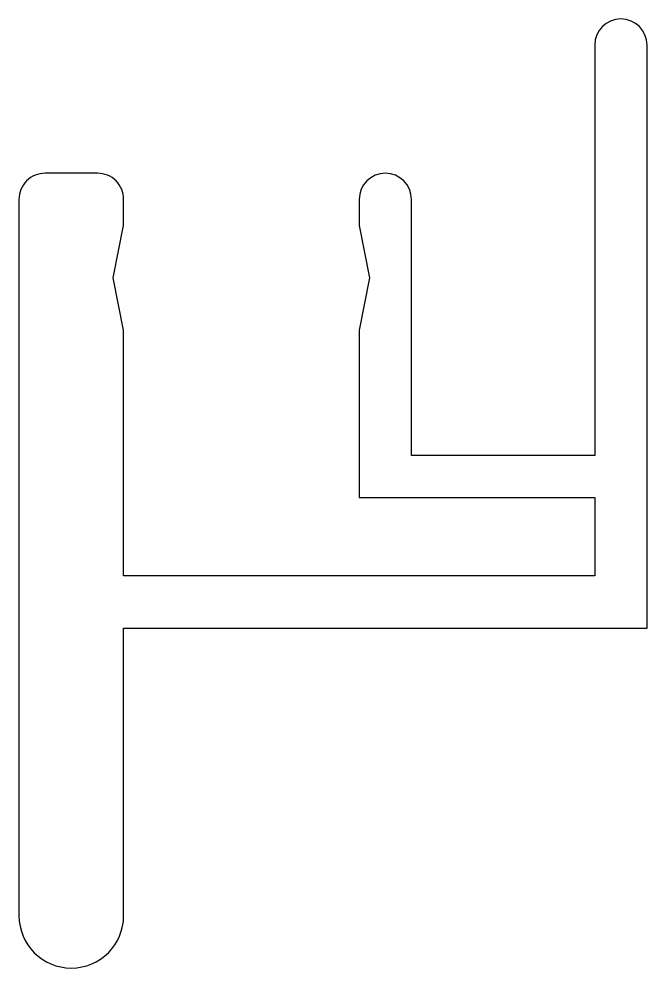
# Model space of a CAD drawing. Extents: x 168.2 to 192.2, y 209.5 to 245.8.
import ezdxf

# ---------------------------------------------------------------- set-up
doc = ezdxf.new("R2010")
doc.units = 0
doc.layers.get('0').update_dxf_attribs({"linetype": 'CONTINUOUS'})

msp = doc.modelspace()

# ---------------------------------------------------------------- linework, layer by layer
msp.add_lwpolyline([(172.209, 237.857), (172.209, 238.857, 0.414214), (171.209, 239.857), (169.209, 239.857, 0.414214), (168.209, 238.857), (168.209, 222.457), (168.209, 211.457, 1), (172.209, 211.457), (172.209, 222.457), (192.209, 222.457), (192.209, 244.757, 1), (190.209, 244.757), (190.209, 229.057), (183.209, 229.057), (183.209, 238.857, 1), (181.209, 238.857), (181.209, 237.857), (181.609, 235.857), (181.209, 233.857), (181.209, 229.057), (181.209, 227.457), (190.209, 227.457), (190.209, 224.457), (172.209, 224.457), (172.209, 233.857), (171.809, 235.857)], format="xyb", close=True)

doc.saveas('drawing.dxf')
